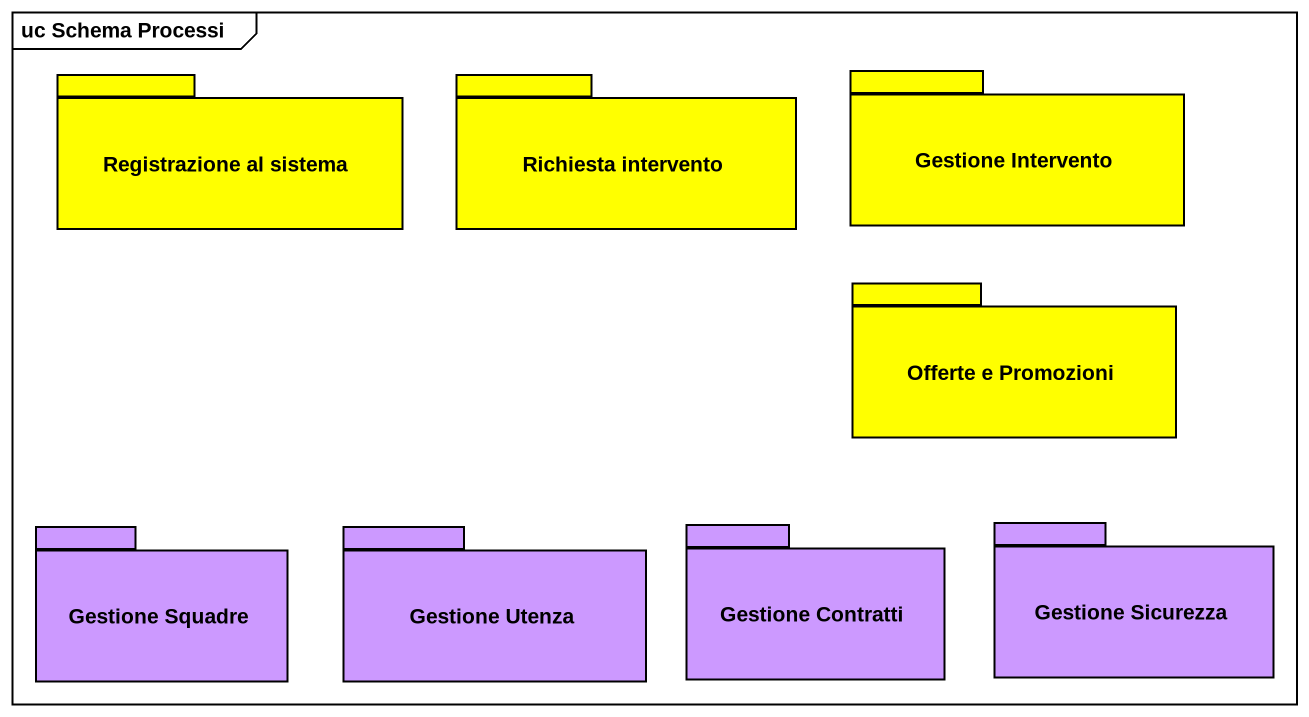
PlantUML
@startuml
mainframe uc Schema Processi
package "Registrazione al sistema" as Registrazione_al_sistema #FFFF00 {
}
package "Richiesta intervento" as Richiesta_intervento #FFFF00 {
}
package "Gestione Intervento" as Gestione_Intervento #FFFF00 {
}
package "Offerte e Promozioni" as Offerte_e_Promozioni #FFFF00 {
}
package "Gestione Squadre" as Gestione_Squadre #CC99FF {
}
package "Gestione Utenza" as Gestione_Utenza #CC99FF {
}
package "Gestione Contratti" as Gestione_Contratti #CC99FF {
}
package "Gestione Sicurezza" as Gestione_Sicurezza #CC99FF {
}
@enduml
